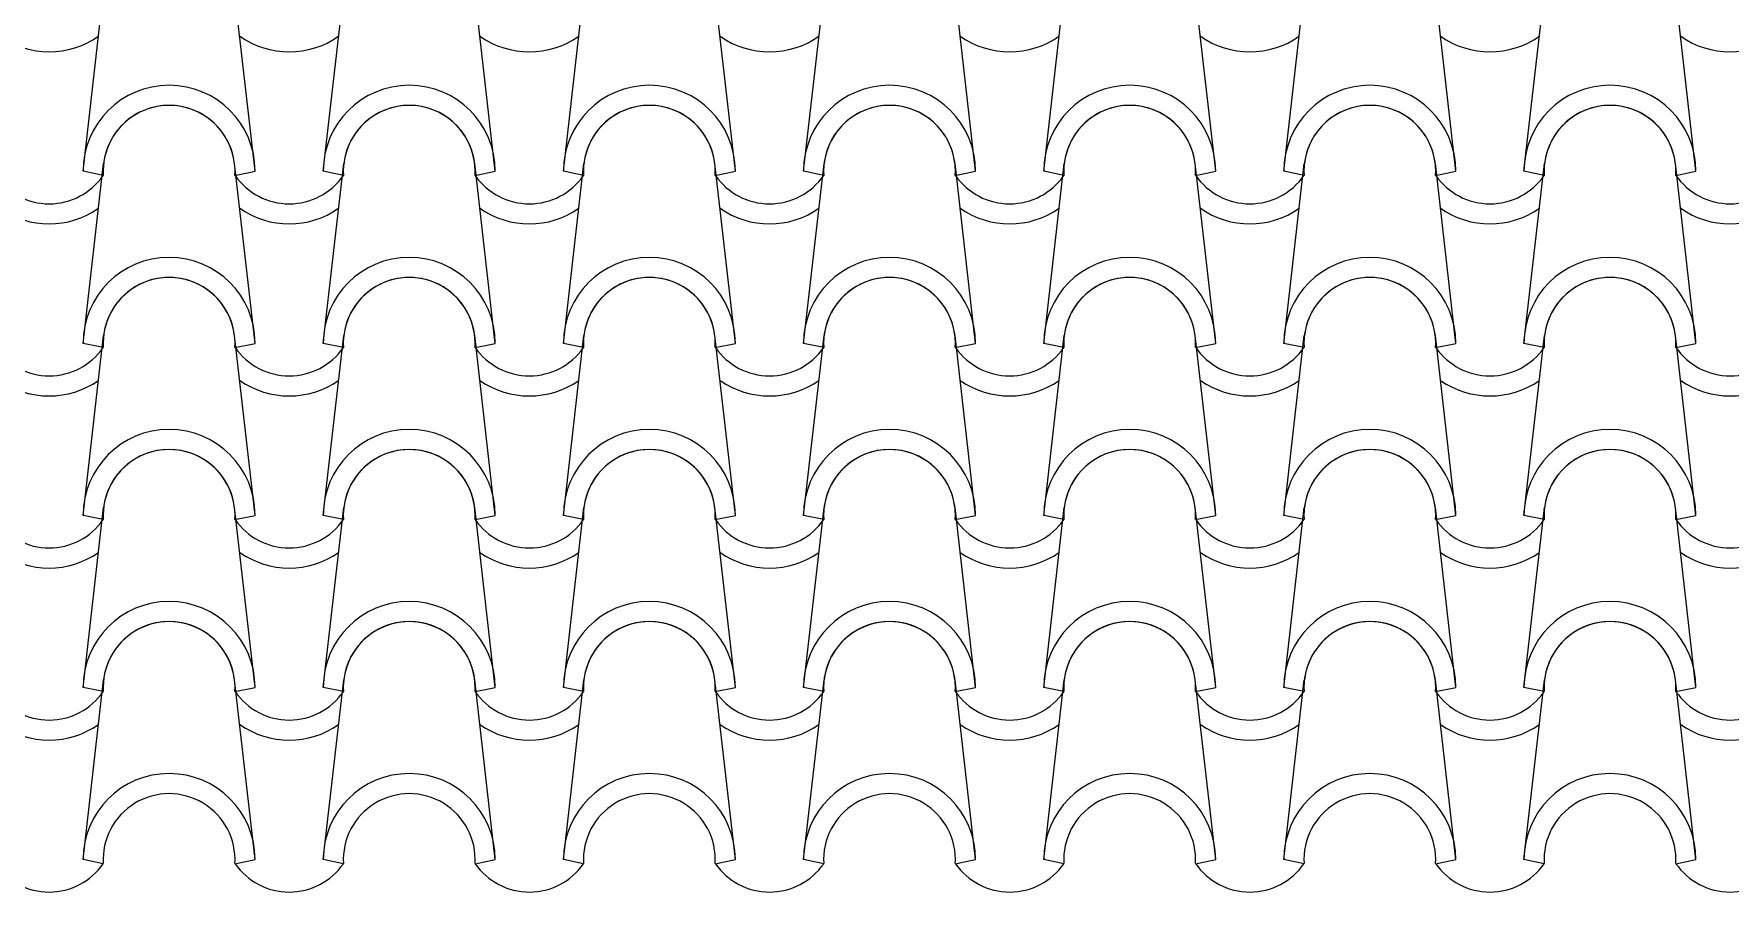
# Model space of a CAD drawing. Header units: millimetres. Extents: x -255 to 41745, y 236 to 29936.
# Drawn here: x 24328 to 25561, y 25007 to 25630 of the extents above; entities that cross this region are included whole.
import ezdxf

# ---------------------------------------------------------------- set-up
doc = ezdxf.new("R2010")
doc.units = ezdxf.units.MM
doc.layers.add('1', color=1, linetype='Continuous')

msp = doc.modelspace()

# ---------------------------------------------------------------- linework, layer by layer
at = {"layer": '1'}
for p, q in [((24363.8, 25530.6), (24378.7, 25661.3)), ((24488.8, 25530.6), (24473.9, 25661.3)), ((24538.3, 25530.6), (24553.2, 25661.3)), ((24663.3, 25530.6), (24648.4, 25661.3)), ((24712.8, 25530.6), (24727.7, 25661.3)), ((24837.8, 25530.6), (24822.9, 25661.3)), ((24887.3, 25530.6), (24902.2, 25661.3)), ((25012.3, 25530.6), (24997.4, 25661.3)), ((25061.8, 25530.6), (25076.7, 25661.3)), ((25186.8, 25530.6), (25171.9, 25661.3)), ((25236.3, 25530.6), (25251.2, 25661.3)), ((25361.3, 25530.6), (25346.4, 25661.3)), ((25410.8, 25530.6), (25425.7, 25661.3)), ((25535.8, 25530.6), (25520.9, 25661.3)), ((24363.8, 25405.6), (24378.7, 25536.3)), ((24378.5, 25527.6), (24363.8, 25530.6)), ((24378.5, 25527.6), (24363.8, 25530.6)), ((24488.8, 25405.6), (24473.9, 25536.3)), ((24474.1, 25527.6), (24488.8, 25530.6)), ((24474.1, 25527.6), (24488.8, 25530.6)), ((24538.3, 25405.6), (24553.2, 25536.3)), ((24553, 25527.6), (24538.3, 25530.6)), ((24553, 25527.6), (24538.3, 25530.6)), ((24663.3, 25405.6), (24648.4, 25536.3)), ((24648.6, 25527.6), (24663.3, 25530.6)), ((24648.6, 25527.6), (24663.3, 25530.6)), ((24712.8, 25405.6), (24727.7, 25536.3)), ((24727.5, 25527.6), (24712.8, 25530.6)), ((24727.5, 25527.6), (24712.8, 25530.6)), ((24837.8, 25405.6), (24822.9, 25536.3)), ((24823.1, 25527.6), (24837.8, 25530.6)), ((24823.1, 25527.6), (24837.8, 25530.6)), ((24887.3, 25405.6), (24902.2, 25536.3)), ((24902, 25527.6), (24887.3, 25530.6)), ((24902, 25527.6), (24887.3, 25530.6)), ((25012.3, 25405.6), (24997.4, 25536.3)), ((24997.6, 25527.6), (25012.3, 25530.6)), ((24997.6, 25527.6), (25012.3, 25530.6)), ((25061.8, 25405.6), (25076.7, 25536.3)), ((25076.5, 25527.6), (25061.8, 25530.6)), ((25076.5, 25527.6), (25061.8, 25530.6)), ((25186.8, 25405.6), (25171.9, 25536.3)), ((25172.1, 25527.6), (25186.8, 25530.6)), ((25172.1, 25527.6), (25186.8, 25530.6)), ((25236.3, 25405.6), (25251.2, 25536.3)), ((25251, 25527.6), (25236.3, 25530.6)), ((25251, 25527.6), (25236.3, 25530.6)), ((25361.3, 25405.6), (25346.4, 25536.3)), ((25346.6, 25527.6), (25361.3, 25530.6)), ((25346.6, 25527.6), (25361.3, 25530.6)), ((25410.8, 25405.6), (25425.7, 25536.3)), ((25425.5, 25527.6), (25410.8, 25530.6)), ((25425.5, 25527.6), (25410.8, 25530.6)), ((25535.8, 25405.6), (25520.9, 25536.3)), ((25521.1, 25527.6), (25535.8, 25530.6)), ((25521.1, 25527.6), (25535.8, 25530.6)), ((24363.8, 25280.6), (24378.7, 25411.3)), ((24378.5, 25402.6), (24363.8, 25405.6)), ((24378.5, 25402.6), (24363.8, 25405.6)), ((24488.8, 25280.6), (24473.9, 25411.3)), ((24474.1, 25402.6), (24488.8, 25405.6)), ((24474.1, 25402.6), (24488.8, 25405.6)), ((24538.3, 25280.6), (24553.2, 25411.3)), ((24553, 25402.6), (24538.3, 25405.6)), ((24553, 25402.6), (24538.3, 25405.6)), ((24663.3, 25280.6), (24648.4, 25411.3)), ((24648.6, 25402.6), (24663.3, 25405.6)), ((24648.6, 25402.6), (24663.3, 25405.6)), ((24712.8, 25280.6), (24727.7, 25411.3)), ((24727.5, 25402.6), (24712.8, 25405.6)), ((24727.5, 25402.6), (24712.8, 25405.6)), ((24837.8, 25280.6), (24822.9, 25411.3)), ((24823.1, 25402.6), (24837.8, 25405.6)), ((24823.1, 25402.6), (24837.8, 25405.6)), ((24887.3, 25280.6), (24902.2, 25411.3)), ((24902, 25402.6), (24887.3, 25405.6)), ((24902, 25402.6), (24887.3, 25405.6)), ((25012.3, 25280.6), (24997.4, 25411.3)), ((24997.6, 25402.6), (25012.3, 25405.6)), ((24997.6, 25402.6), (25012.3, 25405.6)), ((25061.8, 25280.6), (25076.7, 25411.3)), ((25076.5, 25402.6), (25061.8, 25405.6)), ((25076.5, 25402.6), (25061.8, 25405.6)), ((25186.8, 25280.6), (25171.9, 25411.3)), ((25172.1, 25402.6), (25186.8, 25405.6)), ((25172.1, 25402.6), (25186.8, 25405.6)), ((25236.3, 25280.6), (25251.2, 25411.3)), ((25251, 25402.6), (25236.3, 25405.6)), ((25251, 25402.6), (25236.3, 25405.6)), ((25361.3, 25280.6), (25346.4, 25411.3)), ((25346.6, 25402.6), (25361.3, 25405.6)), ((25346.6, 25402.6), (25361.3, 25405.6)), ((25410.8, 25280.6), (25425.7, 25411.3)), ((25425.5, 25402.6), (25410.8, 25405.6)), ((25425.5, 25402.6), (25410.8, 25405.6)), ((25535.8, 25280.6), (25520.9, 25411.3)), ((25521.1, 25402.6), (25535.8, 25405.6)), ((25521.1, 25402.6), (25535.8, 25405.6)), ((24363.8, 25155.6), (24378.7, 25286.3)), ((24378.5, 25277.6), (24363.8, 25280.6)), ((24378.5, 25277.6), (24363.8, 25280.6)), ((24488.8, 25155.6), (24473.9, 25286.3)), ((24474.1, 25277.6), (24488.8, 25280.6)), ((24474.1, 25277.6), (24488.8, 25280.6)), ((24538.3, 25155.6), (24553.2, 25286.3)), ((24553, 25277.6), (24538.3, 25280.6)), ((24553, 25277.6), (24538.3, 25280.6)), ((24663.3, 25155.6), (24648.4, 25286.3)), ((24648.6, 25277.6), (24663.3, 25280.6)), ((24648.6, 25277.6), (24663.3, 25280.6)), ((24712.8, 25155.6), (24727.7, 25286.3)), ((24727.5, 25277.6), (24712.8, 25280.6)), ((24727.5, 25277.6), (24712.8, 25280.6)), ((24837.8, 25155.6), (24822.9, 25286.3)), ((24823.1, 25277.6), (24837.8, 25280.6)), ((24823.1, 25277.6), (24837.8, 25280.6)), ((24887.3, 25155.6), (24902.2, 25286.3)), ((24902, 25277.6), (24887.3, 25280.6)), ((24902, 25277.6), (24887.3, 25280.6)), ((25012.3, 25155.6), (24997.4, 25286.3)), ((24997.6, 25277.6), (25012.3, 25280.6)), ((24997.6, 25277.6), (25012.3, 25280.6)), ((25061.8, 25155.6), (25076.7, 25286.3)), ((25076.5, 25277.6), (25061.8, 25280.6)), ((25076.5, 25277.6), (25061.8, 25280.6)), ((25186.8, 25155.6), (25171.9, 25286.3)), ((25172.1, 25277.6), (25186.8, 25280.6)), ((25172.1, 25277.6), (25186.8, 25280.6)), ((25236.3, 25155.6), (25251.2, 25286.3)), ((25251, 25277.6), (25236.3, 25280.6)), ((25251, 25277.6), (25236.3, 25280.6)), ((25361.3, 25155.6), (25346.4, 25286.3)), ((25346.6, 25277.6), (25361.3, 25280.6)), ((25346.6, 25277.6), (25361.3, 25280.6)), ((25410.8, 25155.6), (25425.7, 25286.3)), ((25425.5, 25277.6), (25410.8, 25280.6)), ((25425.5, 25277.6), (25410.8, 25280.6)), ((25535.8, 25155.6), (25520.9, 25286.3)), ((25521.1, 25277.6), (25535.8, 25280.6)), ((25521.1, 25277.6), (25535.8, 25280.6)), ((24363.8, 25030.6), (24378.7, 25161.3)), ((24378.5, 25152.6), (24363.8, 25155.6)), ((24378.5, 25152.6), (24363.8, 25155.6)), ((24488.8, 25030.6), (24473.9, 25161.3)), ((24474.1, 25152.6), (24488.8, 25155.6)), ((24474.1, 25152.6), (24488.8, 25155.6)), ((24538.3, 25030.6), (24553.2, 25161.3)), ((24553, 25152.6), (24538.3, 25155.6)), ((24553, 25152.6), (24538.3, 25155.6)), ((24663.3, 25030.6), (24648.4, 25161.3)), ((24648.6, 25152.6), (24663.3, 25155.6)), ((24648.6, 25152.6), (24663.3, 25155.6)), ((24712.8, 25030.6), (24727.7, 25161.3)), ((24727.5, 25152.6), (24712.8, 25155.6)), ((24727.5, 25152.6), (24712.8, 25155.6)), ((24837.8, 25030.6), (24822.9, 25161.3)), ((24823.1, 25152.6), (24837.8, 25155.6)), ((24823.1, 25152.6), (24837.8, 25155.6)), ((24887.3, 25030.6), (24902.2, 25161.3)), ((24902, 25152.6), (24887.3, 25155.6)), ((24902, 25152.6), (24887.3, 25155.6)), ((25012.3, 25030.6), (24997.4, 25161.3)), ((24997.6, 25152.6), (25012.3, 25155.6)), ((24997.6, 25152.6), (25012.3, 25155.6)), ((25061.8, 25030.6), (25076.7, 25161.3)), ((25076.5, 25152.6), (25061.8, 25155.6)), ((25076.5, 25152.6), (25061.8, 25155.6)), ((25186.8, 25030.6), (25171.9, 25161.3)), ((25172.1, 25152.6), (25186.8, 25155.6)), ((25172.1, 25152.6), (25186.8, 25155.6)), ((25236.3, 25030.6), (25251.2, 25161.3)), ((25251, 25152.6), (25236.3, 25155.6)), ((25251, 25152.6), (25236.3, 25155.6)), ((25361.3, 25030.6), (25346.4, 25161.3)), ((25346.6, 25152.6), (25361.3, 25155.6)), ((25346.6, 25152.6), (25361.3, 25155.6)), ((25410.8, 25030.6), (25425.7, 25161.3)), ((25425.5, 25152.6), (25410.8, 25155.6)), ((25425.5, 25152.6), (25410.8, 25155.6)), ((25535.8, 25030.6), (25520.9, 25161.3)), ((25521.1, 25152.6), (25535.8, 25155.6)), ((25521.1, 25152.6), (25535.8, 25155.6)), ((24378.5, 25027.6), (24363.8, 25030.6)), ((24474.1, 25027.6), (24488.8, 25030.6)), ((24553, 25027.6), (24538.3, 25030.6)), ((24648.6, 25027.6), (24663.3, 25030.6)), ((24727.5, 25027.6), (24712.8, 25030.6)), ((24823.1, 25027.6), (24837.8, 25030.6)), ((24902, 25027.6), (24887.3, 25030.6)), ((24997.6, 25027.6), (25012.3, 25030.6)), ((25076.5, 25027.6), (25061.8, 25030.6)), ((25172.1, 25027.6), (25186.8, 25030.6)), ((25251, 25027.6), (25236.3, 25030.6)), ((25346.6, 25027.6), (25361.3, 25030.6)), ((25425.5, 25027.6), (25410.8, 25030.6)), ((25521.1, 25027.6), (25535.8, 25030.6))]:
    msp.add_line(p, q, dxfattribs=at)
for centre, radius, start, end in [((24339.1, 25679.9), 62.5, 234.9308, 305.0692), ((24513.6, 25679.9), 62.5, 234.9308, 305.0692), ((24688.1, 25679.9), 62.5, 234.9308, 305.0692), ((24862.6, 25679.9), 62.5, 234.9308, 305.0692), ((25037.1, 25679.9), 62.5, 234.9308, 305.0692), ((25211.6, 25679.9), 62.5, 234.9308, 305.0692), ((25386.1, 25679.9), 62.5, 234.9308, 305.0692), ((25560.6, 25679.9), 62.5, 234.9308, 305.0692), ((24426.3, 25530.6), 62.5, 0, 180), ((24426.3, 25530.6), 62.5, 0, 180), ((24600.8, 25530.6), 62.5, 0, 180), ((24600.8, 25530.6), 62.5, 0, 180), ((24775.3, 25530.6), 62.5, 0, 180), ((24775.3, 25530.6), 62.5, 0, 180), ((24949.8, 25530.6), 62.5, 0, 180), ((24949.8, 25530.6), 62.5, 0, 180), ((25124.3, 25530.6), 62.5, 0, 180), ((25124.3, 25530.6), 62.5, 0, 180), ((25298.8, 25530.6), 62.5, 0, 180), ((25298.8, 25530.6), 62.5, 0, 180), ((25473.3, 25530.6), 62.5, 0, 180), ((25473.3, 25530.6), 62.5, 0, 180), ((24426.3, 25530.6), 47.9, 356.4887, 183.5113), ((24426.3, 25530.6), 47.9, 356.4887, 183.5113), ((24426.3, 25530.6), 47.9, 6.838, 173.162), ((24600.8, 25530.6), 47.9, 356.4887, 183.5113), ((24600.8, 25530.6), 47.9, 356.4887, 183.5113), ((24600.8, 25530.6), 47.9, 6.838, 173.162), ((24775.3, 25530.6), 47.9, 356.4887, 183.5113), ((24775.3, 25530.6), 47.9, 356.4887, 183.5113), ((24775.3, 25530.6), 47.9, 6.838, 173.162), ((24949.8, 25530.6), 47.9, 356.4887, 183.5113), ((24949.8, 25530.6), 47.9, 356.4887, 183.5113), ((24949.8, 25530.6), 47.9, 6.838, 173.162), ((25124.3, 25530.6), 47.9, 356.4887, 183.5113), ((25124.3, 25530.6), 47.9, 356.4887, 183.5113), ((25124.3, 25530.6), 47.9, 6.838, 173.162), ((25298.8, 25530.6), 47.9, 356.4887, 183.5113), ((25298.8, 25530.6), 47.9, 356.4887, 183.5113), ((25298.8, 25530.6), 47.9, 6.838, 173.162), ((25473.3, 25530.6), 47.9, 356.4887, 183.5113), ((25473.3, 25530.6), 47.9, 356.4887, 183.5113), ((25473.3, 25530.6), 47.9, 6.838, 173.162), ((24339.1, 25554.9), 47.9, 214.756, 325.244), ((24339.1, 25554.9), 47.9, 214.756, 325.244), ((24513.6, 25554.9), 47.9, 214.756, 325.244), ((24513.6, 25554.9), 47.9, 214.756, 325.244), ((24688.1, 25554.9), 47.9, 214.756, 325.244), ((24688.1, 25554.9), 47.9, 214.756, 325.244), ((24862.6, 25554.9), 47.9, 214.756, 325.244), ((24862.6, 25554.9), 47.9, 214.756, 325.244), ((25037.1, 25554.9), 47.9, 214.756, 325.244), ((25037.1, 25554.9), 47.9, 214.756, 325.244), ((25211.6, 25554.9), 47.9, 214.756, 325.244), ((25211.6, 25554.9), 47.9, 214.756, 325.244), ((25386.1, 25554.9), 47.9, 214.756, 325.244), ((25386.1, 25554.9), 47.9, 214.756, 325.244), ((25560.6, 25554.9), 47.9, 214.756, 325.244), ((25560.6, 25554.9), 47.9, 214.756, 325.244), ((24339.1, 25554.9), 62.5, 234.9308, 305.0692), ((24513.6, 25554.9), 62.5, 234.9308, 305.0692), ((24688.1, 25554.9), 62.5, 234.9308, 305.0692), ((24862.6, 25554.9), 62.5, 234.9308, 305.0692), ((25037.1, 25554.9), 62.5, 234.9308, 305.0692), ((25211.6, 25554.9), 62.5, 234.9308, 305.0692), ((25386.1, 25554.9), 62.5, 234.9308, 305.0692), ((25560.6, 25554.9), 62.5, 234.9308, 305.0692), ((24426.3, 25405.6), 62.5, 0, 180), ((24426.3, 25405.6), 62.5, 0, 180), ((24600.8, 25405.6), 62.5, 0, 180), ((24600.8, 25405.6), 62.5, 0, 180), ((24775.3, 25405.6), 62.5, 0, 180), ((24775.3, 25405.6), 62.5, 0, 180), ((24949.8, 25405.6), 62.5, 0, 180), ((24949.8, 25405.6), 62.5, 0, 180), ((25124.3, 25405.6), 62.5, 0, 180), ((25124.3, 25405.6), 62.5, 0, 180), ((25298.8, 25405.6), 62.5, 0, 180), ((25298.8, 25405.6), 62.5, 0, 180), ((25473.3, 25405.6), 62.5, 0, 180), ((25473.3, 25405.6), 62.5, 0, 180), ((24426.3, 25405.6), 47.9, 356.4887, 183.5113), ((24426.3, 25405.6), 47.9, 356.4887, 183.5113), ((24426.3, 25405.6), 47.9, 6.838, 173.162), ((24600.8, 25405.6), 47.9, 356.4887, 183.5113), ((24600.8, 25405.6), 47.9, 356.4887, 183.5113), ((24600.8, 25405.6), 47.9, 6.838, 173.162), ((24775.3, 25405.6), 47.9, 356.4887, 183.5113), ((24775.3, 25405.6), 47.9, 356.4887, 183.5113), ((24775.3, 25405.6), 47.9, 6.838, 173.162), ((24949.8, 25405.6), 47.9, 356.4887, 183.5113), ((24949.8, 25405.6), 47.9, 356.4887, 183.5113), ((24949.8, 25405.6), 47.9, 6.838, 173.162), ((25124.3, 25405.6), 47.9, 356.4887, 183.5113), ((25124.3, 25405.6), 47.9, 356.4887, 183.5113), ((25124.3, 25405.6), 47.9, 6.838, 173.162), ((25298.8, 25405.6), 47.9, 356.4887, 183.5113), ((25298.8, 25405.6), 47.9, 356.4887, 183.5113), ((25298.8, 25405.6), 47.9, 6.838, 173.162), ((25473.3, 25405.6), 47.9, 356.4887, 183.5113), ((25473.3, 25405.6), 47.9, 356.4887, 183.5113), ((25473.3, 25405.6), 47.9, 6.838, 173.162), ((24339.1, 25429.9), 47.9, 214.756, 325.244), ((24339.1, 25429.9), 47.9, 214.756, 325.244), ((24513.6, 25429.9), 47.9, 214.756, 325.244), ((24513.6, 25429.9), 47.9, 214.756, 325.244), ((24688.1, 25429.9), 47.9, 214.756, 325.244), ((24688.1, 25429.9), 47.9, 214.756, 325.244), ((24862.6, 25429.9), 47.9, 214.756, 325.244), ((24862.6, 25429.9), 47.9, 214.756, 325.244), ((25037.1, 25429.9), 47.9, 214.756, 325.244), ((25037.1, 25429.9), 47.9, 214.756, 325.244), ((25211.6, 25429.9), 47.9, 214.756, 325.244), ((25211.6, 25429.9), 47.9, 214.756, 325.244), ((25386.1, 25429.9), 47.9, 214.756, 325.244), ((25386.1, 25429.9), 47.9, 214.756, 325.244), ((25560.6, 25429.9), 47.9, 214.756, 325.244), ((25560.6, 25429.9), 47.9, 214.756, 325.244), ((24339.1, 25429.9), 62.5, 234.9308, 305.0692), ((24513.6, 25429.9), 62.5, 234.9308, 305.0692), ((24688.1, 25429.9), 62.5, 234.9308, 305.0692), ((24862.6, 25429.9), 62.5, 234.9308, 305.0692), ((25037.1, 25429.9), 62.5, 234.9308, 305.0692), ((25211.6, 25429.9), 62.5, 234.9308, 305.0692), ((25386.1, 25429.9), 62.5, 234.9308, 305.0692), ((25560.6, 25429.9), 62.5, 234.9308, 305.0692), ((24426.3, 25280.6), 62.5, 0, 180), ((24426.3, 25280.6), 62.5, 0, 180), ((24600.8, 25280.6), 62.5, 0, 180), ((24600.8, 25280.6), 62.5, 0, 180), ((24775.3, 25280.6), 62.5, 0, 180), ((24775.3, 25280.6), 62.5, 0, 180), ((24949.8, 25280.6), 62.5, 0, 180), ((24949.8, 25280.6), 62.5, 0, 180), ((25124.3, 25280.6), 62.5, 0, 180), ((25124.3, 25280.6), 62.5, 0, 180), ((25298.8, 25280.6), 62.5, 0, 180), ((25298.8, 25280.6), 62.5, 0, 180), ((25473.3, 25280.6), 62.5, 0, 180), ((25473.3, 25280.6), 62.5, 0, 180), ((24426.3, 25280.6), 47.9, 356.4887, 183.5113), ((24426.3, 25280.6), 47.9, 356.4887, 183.5113), ((24426.3, 25280.6), 47.9, 6.838, 173.162), ((24600.8, 25280.6), 47.9, 356.4887, 183.5113), ((24600.8, 25280.6), 47.9, 356.4887, 183.5113), ((24600.8, 25280.6), 47.9, 6.838, 173.162), ((24775.3, 25280.6), 47.9, 356.4887, 183.5113), ((24775.3, 25280.6), 47.9, 356.4887, 183.5113), ((24775.3, 25280.6), 47.9, 6.838, 173.162), ((24949.8, 25280.6), 47.9, 356.4887, 183.5113), ((24949.8, 25280.6), 47.9, 356.4887, 183.5113), ((24949.8, 25280.6), 47.9, 6.838, 173.162), ((25124.3, 25280.6), 47.9, 356.4887, 183.5113), ((25124.3, 25280.6), 47.9, 356.4887, 183.5113), ((25124.3, 25280.6), 47.9, 6.838, 173.162), ((25298.8, 25280.6), 47.9, 356.4887, 183.5113), ((25298.8, 25280.6), 47.9, 356.4887, 183.5113), ((25298.8, 25280.6), 47.9, 6.838, 173.162), ((25473.3, 25280.6), 47.9, 356.4887, 183.5113), ((25473.3, 25280.6), 47.9, 356.4887, 183.5113), ((25473.3, 25280.6), 47.9, 6.838, 173.162), ((24339.1, 25304.9), 47.9, 214.756, 325.244), ((24339.1, 25304.9), 47.9, 214.756, 325.244), ((24513.6, 25304.9), 47.9, 214.756, 325.244), ((24513.6, 25304.9), 47.9, 214.756, 325.244), ((24688.1, 25304.9), 47.9, 214.756, 325.244), ((24688.1, 25304.9), 47.9, 214.756, 325.244), ((24862.6, 25304.9), 47.9, 214.756, 325.244), ((24862.6, 25304.9), 47.9, 214.756, 325.244), ((25037.1, 25304.9), 47.9, 214.756, 325.244), ((25037.1, 25304.9), 47.9, 214.756, 325.244), ((25211.6, 25304.9), 47.9, 214.756, 325.244), ((25211.6, 25304.9), 47.9, 214.756, 325.244), ((25386.1, 25304.9), 47.9, 214.756, 325.244), ((25386.1, 25304.9), 47.9, 214.756, 325.244), ((25560.6, 25304.9), 47.9, 214.756, 325.244), ((25560.6, 25304.9), 47.9, 214.756, 325.244), ((24339.1, 25304.9), 62.5, 234.9308, 305.0692), ((24513.6, 25304.9), 62.5, 234.9308, 305.0692), ((24688.1, 25304.9), 62.5, 234.9308, 305.0692), ((24862.6, 25304.9), 62.5, 234.9308, 305.0692), ((25037.1, 25304.9), 62.5, 234.9308, 305.0692), ((25211.6, 25304.9), 62.5, 234.9308, 305.0692), ((25386.1, 25304.9), 62.5, 234.9308, 305.0692), ((25560.6, 25304.9), 62.5, 234.9308, 305.0692), ((24426.3, 25155.6), 62.5, 0, 180), ((24426.3, 25155.6), 62.5, 0, 180), ((24600.8, 25155.6), 62.5, 0, 180), ((24600.8, 25155.6), 62.5, 0, 180), ((24775.3, 25155.6), 62.5, 0, 180), ((24775.3, 25155.6), 62.5, 0, 180), ((24949.8, 25155.6), 62.5, 0, 180), ((24949.8, 25155.6), 62.5, 0, 180), ((25124.3, 25155.6), 62.5, 0, 180), ((25124.3, 25155.6), 62.5, 0, 180), ((25298.8, 25155.6), 62.5, 0, 180), ((25298.8, 25155.6), 62.5, 0, 180), ((25473.3, 25155.6), 62.5, 0, 180), ((25473.3, 25155.6), 62.5, 0, 180), ((24426.3, 25155.6), 47.9, 356.4887, 183.5113), ((24426.3, 25155.6), 47.9, 356.4887, 183.5113), ((24426.3, 25155.6), 47.9, 6.838, 173.162), ((24600.8, 25155.6), 47.9, 356.4887, 183.5113), ((24600.8, 25155.6), 47.9, 356.4887, 183.5113), ((24600.8, 25155.6), 47.9, 6.838, 173.162), ((24775.3, 25155.6), 47.9, 356.4887, 183.5113), ((24775.3, 25155.6), 47.9, 356.4887, 183.5113), ((24775.3, 25155.6), 47.9, 6.838, 173.162), ((24949.8, 25155.6), 47.9, 356.4887, 183.5113), ((24949.8, 25155.6), 47.9, 356.4887, 183.5113), ((24949.8, 25155.6), 47.9, 6.838, 173.162), ((25124.3, 25155.6), 47.9, 356.4887, 183.5113), ((25124.3, 25155.6), 47.9, 356.4887, 183.5113), ((25124.3, 25155.6), 47.9, 6.838, 173.162), ((25298.8, 25155.6), 47.9, 356.4887, 183.5113), ((25298.8, 25155.6), 47.9, 356.4887, 183.5113), ((25298.8, 25155.6), 47.9, 6.838, 173.162), ((25473.3, 25155.6), 47.9, 356.4887, 183.5113), ((25473.3, 25155.6), 47.9, 356.4887, 183.5113), ((25473.3, 25155.6), 47.9, 6.838, 173.162), ((24339.1, 25179.9), 47.9, 214.756, 325.244), ((24339.1, 25179.9), 47.9, 214.756, 325.244), ((24513.6, 25179.9), 47.9, 214.756, 325.244), ((24513.6, 25179.9), 47.9, 214.756, 325.244), ((24688.1, 25179.9), 47.9, 214.756, 325.244), ((24688.1, 25179.9), 47.9, 214.756, 325.244), ((24862.6, 25179.9), 47.9, 214.756, 325.244), ((24862.6, 25179.9), 47.9, 214.756, 325.244), ((25037.1, 25179.9), 47.9, 214.756, 325.244), ((25037.1, 25179.9), 47.9, 214.756, 325.244), ((25211.6, 25179.9), 47.9, 214.756, 325.244), ((25211.6, 25179.9), 47.9, 214.756, 325.244), ((25386.1, 25179.9), 47.9, 214.756, 325.244), ((25386.1, 25179.9), 47.9, 214.756, 325.244), ((25560.6, 25179.9), 47.9, 214.756, 325.244), ((25560.6, 25179.9), 47.9, 214.756, 325.244), ((24339.1, 25179.9), 62.5, 234.9308, 305.0692), ((24513.6, 25179.9), 62.5, 234.9308, 305.0692), ((24688.1, 25179.9), 62.5, 234.9308, 305.0692), ((24862.6, 25179.9), 62.5, 234.9308, 305.0692), ((25037.1, 25179.9), 62.5, 234.9308, 305.0692), ((25211.6, 25179.9), 62.5, 234.9308, 305.0692), ((25386.1, 25179.9), 62.5, 234.9308, 305.0692), ((25560.6, 25179.9), 62.5, 234.9308, 305.0692), ((24426.3, 25030.6), 62.5, 0, 180), ((24600.8, 25030.6), 62.5, 0, 180), ((24775.3, 25030.6), 62.5, 0, 180), ((24949.8, 25030.6), 62.5, 0, 180), ((25124.3, 25030.6), 62.5, 0, 180), ((25298.8, 25030.6), 62.5, 0, 180), ((25473.3, 25030.6), 62.5, 0, 180), ((24426.3, 25030.6), 47.9, 356.4887, 183.5113), ((24600.8, 25030.6), 47.9, 356.4887, 183.5113), ((24775.3, 25030.6), 47.9, 356.4887, 183.5113), ((24949.8, 25030.6), 47.9, 356.4887, 183.5113), ((25124.3, 25030.6), 47.9, 356.4887, 183.5113), ((25298.8, 25030.6), 47.9, 356.4887, 183.5113), ((25473.3, 25030.6), 47.9, 356.4887, 183.5113), ((24339.1, 25054.9), 47.9, 214.756, 325.244), ((24513.6, 25054.9), 47.9, 214.756, 325.244), ((24688.1, 25054.9), 47.9, 214.756, 325.244), ((24862.6, 25054.9), 47.9, 214.756, 325.244), ((25037.1, 25054.9), 47.9, 214.756, 325.244), ((25211.6, 25054.9), 47.9, 214.756, 325.244), ((25386.1, 25054.9), 47.9, 214.756, 325.244), ((25560.6, 25054.9), 47.9, 214.756, 325.244)]:
    msp.add_arc(centre, radius, start, end, dxfattribs=at)

doc.saveas('drawing.dxf')
